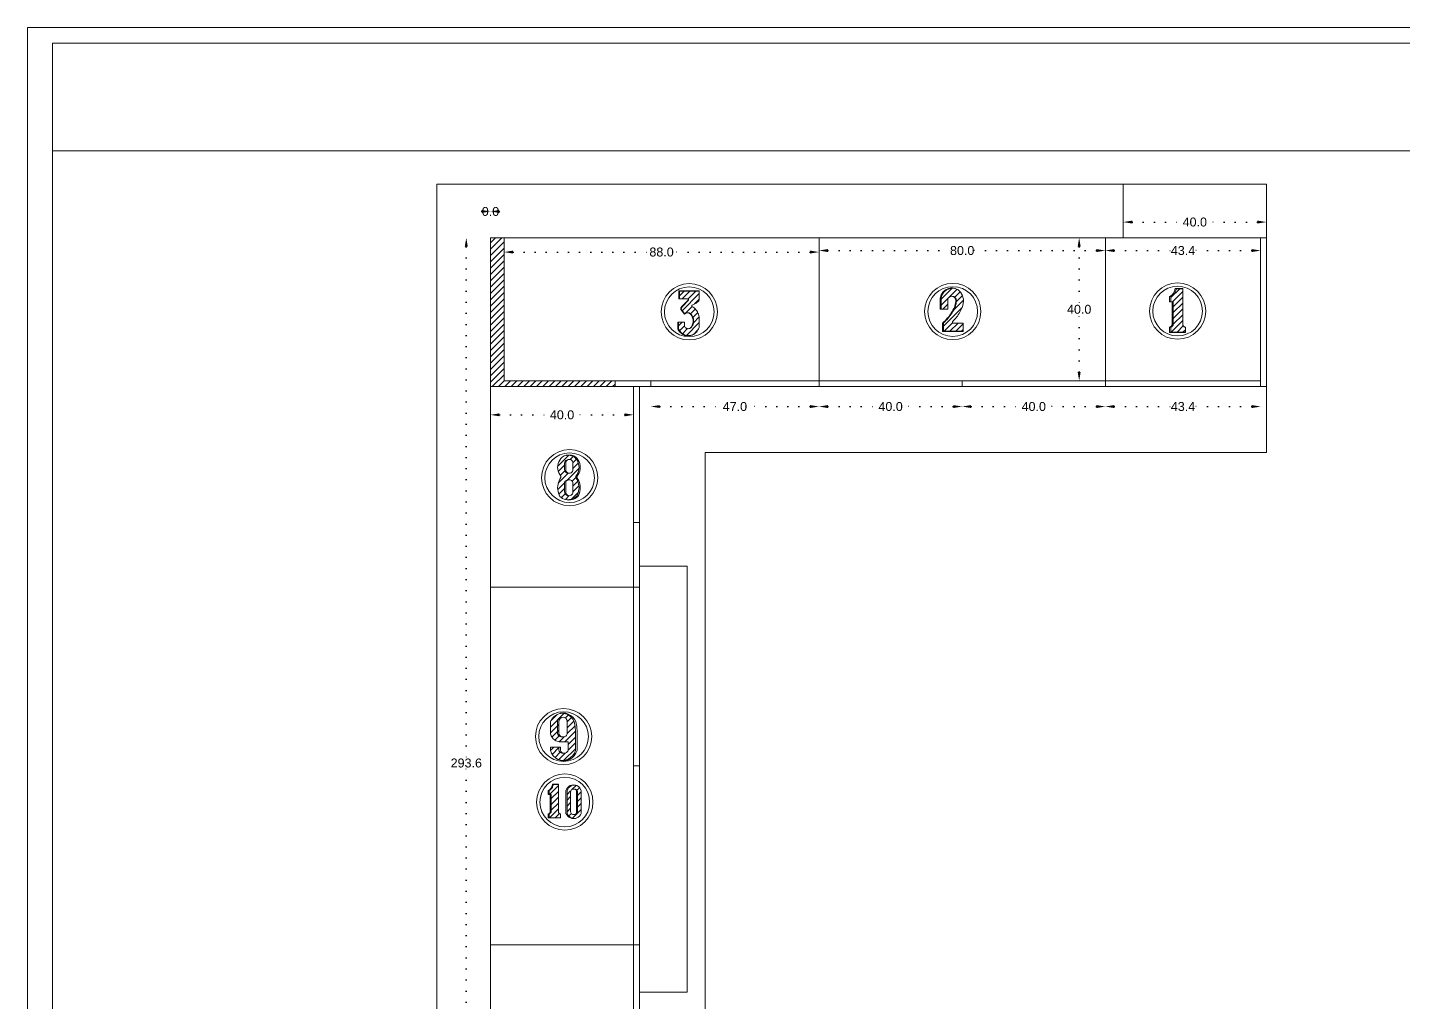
# Model space of a CAD drawing. Header units: inches. Extents: x -1979 to 7680, y -968 to 3127.
# Drawn here: x 3614.5 to 3999, y 546.6 to 819.1 of the extents above; entities that cross this region are included whole.
import ezdxf

# ---------------------------------------------------------------- set-up
doc = ezdxf.new("R2010")
doc.units = ezdxf.units.IN
doc.header["$MEASUREMENT"] = 0
doc.linetypes.add('ACAD_ISO07W100', pattern=[3, 0, -3])
doc.styles.get("Standard").update_dxf_attribs({"font": 'arial.ttf'})
doc.dimstyles.new('Copy of Standard', dxfattribs={"dimtxt": 2.5, "dimasz": 2.5, "dimexe": 0.18, "dimexo": 0.0625, "dimgap": 0.09, "dimtad": 0, "dimtih": 1, "dimtoh": 1, "dimdec": 1, "dimzin": 0, "dimdsep": 46, "dimtxsty": 'Standard', "dimcen": 0.09, "dimse1": 1, "dimse2": 1, "dimadec": 0, "dimazin": 0, "dimtfac": 1, "dimtdec": 1, "dimtix": 1, "dimtofl": 0, "dimtmove": 0, "dimatfit": 3, "dimfxl": 1, "dimtolj": 1, "dimtzin": 0, "dimarcsym": 0})
pattern_1 = [(45, (3178.032, 1148.546), (-0.8148213, 0.8148213), [])]

# ---------------------------------------------------------------- blocks, each defined once
blk = doc.blocks.new('*D80')
at = {"color": 0, "linetype": 'ACAD_ISO07W100', "lineweight": -2, "transparency": 16777216}
for p, q in [((3741.36, 767.69), (3738.86, 767.69)), ((3746.36, 767.69), (3748.86, 767.69))]:
    blk.add_line(p, q, dxfattribs=at)
at = {"color": 0, "transparency": 16777216}
for points in [[(3741.36, 768.11), (3741.36, 767.28), (3743.86, 767.69)], [(3746.36, 768.11), (3746.36, 767.28), (3743.86, 767.69)]]:
    blk.add_solid(points, dxfattribs=at)
at = {"layer": 'Defpoints', "color": 0, "transparency": 16777216}
for p in [(3743.86, 767.69), (3743.86, 760.35), (3743.86, 760.35)]:
    blk.add_point(p, dxfattribs=at)
at = {"color": 0, "lineweight": 20, "transparency": 16777216, "insert": (3743.86, 767.69), "char_height": 2.5, "attachment_point": 5}
blk.add_mtext('\\A1;0.0', dxfattribs=at)
blk = doc.blocks.new('*D81')
at = {"color": 0, "linetype": 'ACAD_ISO07W100', "lineweight": -2, "transparency": 16777216}
for p, q in [((3737.1, 757.85), (3737.1, 614.92)), ((3737.1, 469.25), (3737.1, 612.18))]:
    blk.add_line(p, q, dxfattribs=at)
at = {"color": 0, "transparency": 16777216}
for points in [[(3736.68, 757.85), (3737.52, 757.85), (3737.1, 760.35)], [(3736.68, 469.25), (3737.52, 469.25), (3737.1, 466.75)]]:
    blk.add_solid(points, dxfattribs=at)
at = {"layer": 'Defpoints', "color": 0, "transparency": 16777216}
for p in [(3737.1, 760.35), (3743.86, 760.35), (3743.86, 466.75)]:
    blk.add_point(p, dxfattribs=at)
at = {"color": 0, "lineweight": 20, "transparency": 16777216, "insert": (3737.1, 613.55), "char_height": 2.5, "attachment_point": 5}
blk.add_mtext('\\A1;293.6', dxfattribs=at)
blk = doc.blocks.new('*D82')
at = {"color": 0, "linetype": 'ACAD_ISO07W100', "lineweight": -2, "transparency": 16777216}
for p, q in [((3838.16, 756.77), (3872.33, 756.77)), ((3913.16, 756.77), (3879, 756.77))]:
    blk.add_line(p, q, dxfattribs=at)
at = {"color": 0, "transparency": 16777216}
for points in [[(3838.16, 757.19), (3838.16, 756.36), (3835.66, 756.77)], [(3913.16, 757.19), (3913.16, 756.36), (3915.66, 756.77)]]:
    blk.add_solid(points, dxfattribs=at)
at = {"layer": 'Defpoints', "color": 0, "transparency": 16777216}
for p in [(3835.66, 760.35), (3915.66, 760.35), (3835.66, 756.77)]:
    blk.add_point(p, dxfattribs=at)
at = {"color": 0, "lineweight": 20, "transparency": 16777216, "insert": (3875.66, 756.77), "char_height": 2.5, "attachment_point": 5}
blk.add_mtext('\\A1;80.0', dxfattribs=at)
blk = doc.blocks.new('*D83')
at = {"color": 0, "linetype": 'ACAD_ISO07W100', "lineweight": -2, "transparency": 16777216}
for p, q in [((3923.16, 764.73), (3937.28, 764.73)), ((3958.16, 764.73), (3944.05, 764.73))]:
    blk.add_line(p, q, dxfattribs=at)
at = {"color": 0, "transparency": 16777216}
for points in [[(3923.16, 765.15), (3923.16, 764.32), (3920.66, 764.73)], [(3958.16, 765.15), (3958.16, 764.32), (3960.66, 764.73)]]:
    blk.add_solid(points, dxfattribs=at)
at = {"layer": 'Defpoints', "color": 0, "transparency": 16777216}
for p in [(3960.66, 764.73), (3920.66, 760.35), (3960.66, 760.35)]:
    blk.add_point(p, dxfattribs=at)
at = {"color": 0, "lineweight": 20, "transparency": 16777216, "insert": (3940.66, 764.73), "char_height": 2.5, "attachment_point": 5}
blk.add_mtext('\\A1;40.0', dxfattribs=at)
blk = doc.blocks.new('*D73')
at = {"color": 0, "linetype": 'ACAD_ISO07W100', "lineweight": -2, "transparency": 16777216}
for p, q in [((3918.16, 756.77), (3933.98, 756.77)), ((3956.56, 756.77), (3940.75, 756.77))]:
    blk.add_line(p, q, dxfattribs=at)
at = {"color": 0, "transparency": 16777216}
for points in [[(3918.16, 757.19), (3918.16, 756.36), (3915.66, 756.77)], [(3956.56, 757.19), (3956.56, 756.36), (3959.06, 756.77)]]:
    blk.add_solid(points, dxfattribs=at)
at = {"layer": 'Defpoints', "color": 0, "transparency": 16777216}
for p in [(3959.06, 756.77), (3959.06, 720.35), (3915.66, 718.75)]:
    blk.add_point(p, dxfattribs=at)
at = {"color": 0, "lineweight": 20, "transparency": 16777216, "insert": (3937.36, 756.77), "char_height": 2.5, "attachment_point": 5}
blk.add_mtext('\\A1;43.4', dxfattribs=at)
blk = doc.blocks.new('*D84')
at = {"color": 0, "linetype": 'ACAD_ISO07W100', "lineweight": -2, "transparency": 16777216}
for p, q in [((3750.16, 756.35), (3788.33, 756.35)), ((3833.16, 756.35), (3795, 756.35))]:
    blk.add_line(p, q, dxfattribs=at)
at = {"color": 0, "transparency": 16777216}
for points in [[(3750.16, 756.76), (3750.16, 755.93), (3747.66, 756.35)], [(3833.16, 756.76), (3833.16, 755.93), (3835.66, 756.35)]]:
    blk.add_solid(points, dxfattribs=at)
at = {"layer": 'Defpoints', "color": 0, "transparency": 16777216}
for p in [(3747.66, 760.35), (3835.66, 760.35), (3747.66, 756.35)]:
    blk.add_point(p, dxfattribs=at)
at = {"color": 0, "lineweight": 20, "transparency": 16777216, "insert": (3791.66, 756.35), "char_height": 2.5, "attachment_point": 5}
blk.add_mtext('\\A1;88.0', dxfattribs=at)
blk = doc.blocks.new('*D74')
at = {"color": 0, "linetype": 'ACAD_ISO07W100', "lineweight": -2, "transparency": 16777216}
for p, q in [((3791.16, 713.18), (3808.78, 713.18)), ((3833.16, 713.18), (3815.55, 713.18))]:
    blk.add_line(p, q, dxfattribs=at)
at = {"color": 0, "transparency": 16777216}
for points in [[(3791.16, 713.59), (3791.16, 712.76), (3788.66, 713.18)], [(3833.16, 713.59), (3833.16, 712.76), (3835.66, 713.18)]]:
    blk.add_solid(points, dxfattribs=at)
at = {"layer": 'Defpoints', "color": 0, "transparency": 16777216}
for p in [(3788.66, 720.35), (3835.66, 718.75), (3788.66, 713.18)]:
    blk.add_point(p, dxfattribs=at)
at = {"color": 0, "lineweight": 20, "transparency": 16777216, "insert": (3812.16, 713.18), "char_height": 2.5, "attachment_point": 5}
blk.add_mtext('\\A1;47.0', dxfattribs=at)
blk = doc.blocks.new('*D75')
at = {"color": 0, "linetype": 'ACAD_ISO07W100', "lineweight": -2, "transparency": 16777216}
for p, q in [((3838.16, 713.18), (3852.28, 713.18)), ((3873.16, 713.18), (3859.05, 713.18))]:
    blk.add_line(p, q, dxfattribs=at)
at = {"color": 0, "transparency": 16777216}
for points in [[(3838.16, 713.59), (3838.16, 712.76), (3835.66, 713.18)], [(3873.16, 713.59), (3873.16, 712.76), (3875.66, 713.18)]]:
    blk.add_solid(points, dxfattribs=at)
at = {"layer": 'Defpoints', "color": 0, "transparency": 16777216}
for p in [(3835.66, 718.75), (3875.66, 718.75), (3835.66, 713.18)]:
    blk.add_point(p, dxfattribs=at)
at = {"color": 0, "lineweight": 20, "transparency": 16777216, "insert": (3855.66, 713.18), "char_height": 2.5, "attachment_point": 5}
blk.add_mtext('\\A1;40.0', dxfattribs=at)
blk = doc.blocks.new('*D76')
at = {"color": 0, "linetype": 'ACAD_ISO07W100', "lineweight": -2, "transparency": 16777216}
for p, q in [((3878.16, 713.18), (3892.28, 713.18)), ((3913.16, 713.18), (3899.05, 713.18))]:
    blk.add_line(p, q, dxfattribs=at)
at = {"color": 0, "transparency": 16777216}
for points in [[(3878.16, 713.59), (3878.16, 712.76), (3875.66, 713.18)], [(3913.16, 713.59), (3913.16, 712.76), (3915.66, 713.18)]]:
    blk.add_solid(points, dxfattribs=at)
at = {"layer": 'Defpoints', "color": 0, "transparency": 16777216}
for p in [(3875.66, 718.75), (3915.66, 718.75), (3875.66, 713.18)]:
    blk.add_point(p, dxfattribs=at)
at = {"color": 0, "lineweight": 20, "transparency": 16777216, "insert": (3895.66, 713.18), "char_height": 2.5, "attachment_point": 5}
blk.add_mtext('\\A1;40.0', dxfattribs=at)
blk = doc.blocks.new('*D77')
at = {"color": 0, "linetype": 'ACAD_ISO07W100', "lineweight": -2, "transparency": 16777216}
for p, q in [((3918.16, 713.18), (3933.98, 713.18)), ((3956.56, 713.18), (3940.75, 713.18))]:
    blk.add_line(p, q, dxfattribs=at)
at = {"color": 0, "transparency": 16777216}
for points in [[(3918.16, 713.59), (3918.16, 712.76), (3915.66, 713.18)], [(3956.56, 713.59), (3956.56, 712.76), (3959.06, 713.18)]]:
    blk.add_solid(points, dxfattribs=at)
at = {"layer": 'Defpoints', "color": 0, "transparency": 16777216}
for p in [(3915.66, 718.75), (3959.06, 718.75), (3915.66, 713.18)]:
    blk.add_point(p, dxfattribs=at)
at = {"color": 0, "lineweight": 20, "transparency": 16777216, "insert": (3937.36, 713.18), "char_height": 2.5, "attachment_point": 5}
blk.add_mtext('\\A1;43.4', dxfattribs=at)
blk = doc.blocks.new('*D78')
at = {"color": 0, "linetype": 'ACAD_ISO07W100', "lineweight": -2, "transparency": 16777216}
for p, q in [((3908.35, 757.85), (3908.35, 741.71)), ((3908.35, 722.85), (3908.35, 738.98))]:
    blk.add_line(p, q, dxfattribs=at)
at = {"color": 0, "transparency": 16777216}
for points in [[(3907.93, 757.85), (3908.76, 757.85), (3908.35, 760.35)], [(3907.93, 722.85), (3908.76, 722.85), (3908.35, 720.35)]]:
    blk.add_solid(points, dxfattribs=at)
at = {"layer": 'Defpoints', "color": 0, "transparency": 16777216}
for p in [(3915.66, 760.35), (3908.35, 720.35), (3915.66, 720.35)]:
    blk.add_point(p, dxfattribs=at)
at = {"color": 0, "lineweight": 20, "transparency": 16777216, "insert": (3908.35, 740.35), "char_height": 2.5, "attachment_point": 5}
blk.add_mtext('\\A1;40.0', dxfattribs=at)
blk = doc.blocks.new('*D79')
at = {"color": 0, "linetype": 'ACAD_ISO07W100', "lineweight": -2, "transparency": 16777216}
for p, q in [((3746.36, 710.86), (3760.48, 710.86)), ((3781.36, 710.86), (3767.25, 710.86))]:
    blk.add_line(p, q, dxfattribs=at)
at = {"color": 0, "transparency": 16777216}
for points in [[(3746.36, 711.28), (3746.36, 710.45), (3743.86, 710.86)], [(3781.36, 711.28), (3781.36, 710.45), (3783.86, 710.86)]]:
    blk.add_solid(points, dxfattribs=at)
at = {"layer": 'Defpoints', "color": 0, "transparency": 16777216}
for p in [(3743.86, 718.75), (3783.86, 718.75), (3743.86, 710.86)]:
    blk.add_point(p, dxfattribs=at)
at = {"color": 0, "lineweight": 20, "transparency": 16777216, "insert": (3763.86, 710.86), "char_height": 2.5, "attachment_point": 5}
blk.add_mtext('\\A1;40.0', dxfattribs=at)

msp = doc.modelspace()

# ---------------------------------------------------------------- hatches: boundary and pattern name
at = {"lineweight": 20}
h = msp.add_hatch(dxfattribs=at)
h.set_pattern_fill('ANSI31', color=256, scale=10)
h.set_pattern_definition([(45, (1685.6342, 0), (-0.8838835, 0.8838835), [])])
h.paths.add_polyline_path([(3747.66, 760.35), (3743.86, 760.35), (3743.86, 718.75), (3778.66, 718.75), (3778.66, 720.35), (3747.66, 720.35)])
h = msp.add_hatch(dxfattribs=at)
h.set_pattern_fill('ANSI31', color=256, scale=9.218651)
h.set_pattern_definition([(45, (3143.9994, 1285.2489), (-0.8148213, 0.8148213), [])])
h.paths.add_polyline_path([(3875.96, 736.52), (3872.92, 736.52), (3872.92, 736.88), (3873.23, 737.18), (3873.53, 737.49), (3873.81, 737.81), (3874.08, 738.14), (3874.34, 738.48), (3874.58, 738.83), (3874.81, 739.2), (3875.03, 739.57), (3875.22, 739.95), (3875.4, 740.34), (3875.57, 740.73), (3875.63, 740.89), (3875.72, 741.13), (3875.8, 741.39), (3875.87, 741.64), (3875.92, 741.9), (3875.96, 742.16), (3875.99, 742.43), (3876, 742.69), (3876, 742.96), (3875.99, 743.22), (3875.96, 743.48), (3875.7, 744.38), (3875.2, 745.17), (3874.5, 745.78), (3873.74, 746.13), (3872.94, 746.25), (3872.03, 746.12), (3871.19, 745.73), (3870.5, 745.12), (3870, 744.34), (3869.75, 743.45), (3869.76, 742.53), (3869.76, 740.41), (3871.66, 740.41), (3871.66, 743.2), (3871.84, 743.54), (3872.08, 743.78), (3872.39, 743.93), (3872.73, 743.98), (3872.94, 743.95), (3873.07, 743.93), (3873.08, 743.93), (3873.28, 743.9), (3873.58, 743.74), (3873.83, 743.51), (3873.99, 743.2), (3874.05, 742.87), (3874.05, 742.65), (3874.04, 742.44), (3874.02, 742.22), (3873.99, 742.01), (3873.95, 741.8), (3873.89, 741.59), (3873.83, 741.38), (3873.76, 741.18), (3873.68, 740.98), (3873.59, 740.78), (3873.49, 740.56), (3873.28, 740.15), (3873.06, 739.74), (3872.82, 739.35), (3872.57, 738.96), (3872.3, 738.59), (3872.02, 738.22), (3871.73, 737.87), (3871.42, 737.52), (3871.1, 737.19), (3870.77, 736.87), (3870.43, 736.56), (3870.43, 734.21), (3875.96, 734.21)])
h = msp.add_hatch(dxfattribs=at)
h.set_pattern_fill('ANSI31', color=256, scale=9.218651)
h.set_pattern_definition([(45, (3188.0628, 1285.1506), (-0.8148213, 0.8148213), [])])
h.paths.add_polyline_path([(3937.83, 735.4), (3937.74, 735.44), (3937.65, 735.5), (3937.58, 735.56), (3937.51, 735.63), (3937.45, 735.71), (3937.39, 735.8), (3937.35, 735.89), (3937.32, 735.98), (3937.31, 736.08), (3937.3, 736.18), (3937.3, 746.11), (3935.44, 746.11), (3935.41, 745.88), (3935.36, 745.65), (3935.3, 745.42), (3935.21, 745.21), (3935.1, 745), (3934.98, 744.8), (3934.84, 744.61), (3934.69, 744.44), (3934.52, 744.28), (3934.34, 744.13), (3934.14, 744), (3933.94, 743.89), (3933.94, 742.48), (3934.34, 742.48), (3934.65, 742.46), (3934.65, 736.22), (3934.64, 736.13), (3934.61, 736.03), (3934.58, 735.94), (3934.54, 735.85), (3934.49, 735.77), (3934.43, 735.69), (3934.36, 735.62), (3934.29, 735.56), (3934.21, 735.5), (3934.12, 735.46), (3934.03, 735.42), (3933.94, 735.4), (3933.94, 733.97), (3938.02, 733.97), (3938.02, 735.35), (3937.92, 735.37)])
h = msp.add_hatch(dxfattribs=at)
h.set_pattern_fill('ANSI31', color=256, scale=9.218651)
h.set_pattern_definition([(45, (3087.6609, 1285.0606), (-0.8148213, 0.8148213), [])])
h.paths.add_polyline_path([(3802.21, 745.44), (3796.65, 745.44), (3796.65, 743.28), (3799.08, 743.28), (3799.21, 743.25), (3799.21, 742.88), (3797.49, 741.15), (3797.39, 741.02), (3797.34, 740.96), (3797.3, 740.89), (3797.26, 740.81), (3797.23, 740.74), (3797.2, 740.66), (3797.18, 740.58), (3797.17, 740.5), (3797.15, 740.34), (3797.15, 740.26), (3798.16, 739.08), (3798.19, 739.11), (3798.32, 739.2), (3798.46, 739.28), (3798.6, 739.33), (3798.76, 739.36), (3798.91, 739.37), (3799.04, 739.37), (3799.2, 739.36), (3799.35, 739.33), (3799.49, 739.28), (3799.63, 739.21), (3799.76, 739.12), (3799.87, 739.01), (3800.05, 738.78), (3800.22, 738.53), (3800.35, 738.26), (3800.46, 737.99), (3800.54, 737.7), (3800.59, 737.41), (3800.6, 737.11), (3800.59, 736.81), (3800.54, 736.52), (3800.47, 736.23), (3800.36, 735.95), (3800.23, 735.69), (3800.13, 735.49), (3800, 735.32), (3799.84, 735.17), (3799.64, 735.07), (3799.52, 735.02), (3799.31, 734.96), (3799.09, 734.94), (3798.87, 734.96), (3798.66, 735.02), (3798.46, 735.13), (3798.3, 735.28), (3798.16, 735.45), (3798.07, 735.65), (3798.07, 736.76), (3796.38, 736.76), (3796.38, 734.96), (3796.5, 734.68), (3796.65, 734.41), (3796.83, 734.16), (3797.03, 733.93), (3797.25, 733.72), (3797.49, 733.53), (3797.75, 733.37), (3798.03, 733.24), (3798.31, 733.14), (3798.61, 733.07), (3798.91, 733.03), (3799.22, 733.02), (3799.59, 733.05), (3799.95, 733.12), (3800.3, 733.23), (3800.56, 733.35), (3800.84, 733.52), (3801.13, 733.74), (3801.4, 734), (3801.64, 734.29), (3801.84, 734.6), (3802, 734.94), (3802.13, 735.29), (3802.21, 735.65), (3802.21, 737.54), (3802.2, 737.9), (3802.15, 738.26), (3802.07, 738.61), (3801.97, 738.96), (3801.83, 739.3), (3801.67, 739.62), (3801.47, 739.93), (3801.26, 740.22), (3801.02, 740.49), (3800.75, 740.74), (3800.47, 740.96), (3800.16, 741.17), (3800.16, 741.53), (3800.36, 741.6), (3800.56, 741.68), (3800.75, 741.76), (3800.93, 741.86), (3801.12, 741.96), (3801.29, 742.07), (3801.46, 742.19), (3801.63, 742.32), (3801.78, 742.46), (3801.94, 742.6), (3802.08, 742.76), (3802.21, 742.92)])
h = msp.add_hatch(dxfattribs=at)
h.set_pattern_fill('ANSI31', color=256, scale=9.218651)
h.set_pattern_definition([(45, (3143.6074, 1239.3834), (-0.8148213, 0.8148213), [])])
h.paths.add_polyline_path([(3767.68, 693.66), (3767.74, 693.73), (3768.04, 694.16), (3768.28, 694.62), (3768.46, 695.12), (3768.56, 695.63), (3768.6, 696.16), (3768.56, 696.68), (3768.46, 697.19), (3768.28, 697.69), (3768.04, 698.15), (3767.74, 698.58), (3767.39, 698.97), (3766.8, 699.3), (3766.15, 699.5), (3765.48, 699.57), (3764.97, 699.52), (3764.45, 699.36), (3763.86, 699.02), (3763.5, 698.63), (3763.19, 698.2), (3762.95, 697.73), (3762.78, 697.23), (3762.67, 696.71), (3762.63, 696.18), (3762.67, 695.65), (3762.78, 695.13), (3762.95, 694.64), (3763.19, 694.16), (3763.5, 693.73), (3763.56, 693.66), (3763.56, 693.34), (3763.28, 692.92), (3763.05, 692.46), (3762.87, 691.99), (3762.74, 691.5), (3762.66, 691), (3762.63, 690.49), (3762.66, 689.99), (3762.74, 689.48), (3762.87, 688.99), (3763.05, 688.52), (3763.28, 688.07), (3763.63, 687.77), (3764.02, 687.52), (3764.44, 687.32), (3764.84, 687.19), (3765.03, 687.16), (3765.48, 687.13), (3765.94, 687.16), (3766.38, 687.24), (3766.82, 687.38), (3767.23, 687.58), (3767.61, 687.83), (3767.96, 688.12), (3768.18, 688.57), (3768.36, 689.04), (3768.49, 689.52), (3768.57, 690.02), (3768.6, 690.52), (3768.57, 691.02), (3768.49, 691.52), (3768.36, 692), (3768.18, 692.47), (3767.96, 692.92), (3767.68, 693.34)])
h.paths.add_polyline_path([(3766.28, 692.61), (3766.47, 692.52), (3766.63, 692.39), (3766.77, 692.23), (3766.87, 692.05), (3766.87, 689.27), (3766.84, 689.01), (3766.74, 688.77), (3766.58, 688.56), (3766.37, 688.41), (3766.13, 688.31), (3765.87, 688.27), (3765.61, 688.31), (3765.31, 688.36), (3765.07, 688.46), (3764.87, 688.61), (3764.71, 688.82), (3764.61, 689.06), (3764.58, 689.31), (3764.58, 692.06), (3764.68, 692.24), (3764.81, 692.4), (3764.98, 692.53), (3765.16, 692.62), (3765.36, 692.68), (3765.57, 692.7), (3765.87, 692.69), (3766.08, 692.67)], flags=16)
h.paths.add_polyline_path([(3766.13, 694.6), (3765.87, 694.56), (3765.57, 694.55), (3765.31, 694.59), (3765.07, 694.68), (3764.87, 694.84), (3764.71, 695.05), (3764.61, 695.29), (3764.58, 695.54), (3764.58, 697.37), (3764.61, 697.63), (3764.71, 697.87), (3764.87, 698.07), (3765.07, 698.23), (3765.31, 698.33), (3765.61, 698.38), (3765.87, 698.41), (3766.13, 698.38), (3766.37, 698.28), (3766.58, 698.12), (3766.74, 697.91), (3766.84, 697.67), (3766.87, 697.41), (3766.87, 695.56), (3766.84, 695.3), (3766.74, 695.06), (3766.58, 694.85), (3766.37, 694.7)], flags=16)
h = msp.add_hatch(dxfattribs=at)
h.set_pattern_fill('ANSI31', color=256, scale=9.218651)
h.set_pattern_definition([(45, (3159.5676, 1166.58), (-0.8148213, 0.8148213), [])])
h.paths.add_polyline_path([(3767.6, 620.87), (3767.61, 621.05), (3767.63, 621.48), (3767.63, 621.91), (3767.62, 622.34), (3767.6, 622.77), (3767.56, 623.27), (3767.51, 623.74), (3767.44, 624.21), (3767.34, 624.67), (3767.22, 625.13), (3766.87, 625.78), (3766.4, 626.35), (3765.83, 626.82), (3765.18, 627.17), (3764.47, 627.38), (3763.73, 627.46), (3763.29, 627.41), (3762.69, 627.23), (3762.03, 626.88), (3761.45, 626.41), (3760.98, 625.83), (3760.62, 625.17), (3760.62, 621.74), (3760.71, 621.43), (3760.83, 621.13), (3760.98, 620.85), (3761.17, 620.59), (3761.38, 620.35), (3761.62, 620.13), (3761.88, 619.94), (3762.16, 619.79), (3762.45, 619.66), (3762.76, 619.57), (3763.08, 619.52), (3763.13, 619.52), (3765.13, 619.52), (3765.55, 619.5), (3765.55, 617.06), (3765.45, 616.84), (3765.31, 616.65), (3765.14, 616.49), (3764.93, 616.37), (3764.71, 616.3), (3764.47, 616.27), (3764.24, 616.3), (3763.83, 616.34), (3763.6, 616.42), (3763.4, 616.53), (3763.23, 616.69), (3763.09, 616.88), (3763, 617.09), (3763, 618.03), (3760.62, 618.03), (3760.62, 617.06), (3760.93, 616.28), (3761.4, 615.59), (3762, 615.01), (3762.72, 614.58), (3763.41, 614.34), (3763.93, 614.29), (3764.75, 614.38), (3765.53, 614.64), (3766.24, 615.07), (3766.84, 615.64), (3767.3, 616.33), (3767.6, 617.09)])
h.paths.add_polyline_path([(3765.06, 621.29), (3764.87, 621.11), (3764.65, 620.98), (3764.4, 620.9), (3764.14, 620.87), (3763.89, 620.9), (3763.64, 620.98), (3763.42, 621.11), (3763.23, 621.29), (3763.09, 621.5), (3762.99, 621.74), (3762.99, 625.17), (3763.03, 625.47), (3763.14, 625.75), (3763.33, 625.99), (3763.57, 626.17), (3763.85, 626.29), (3764.14, 626.33), (3764.44, 626.29), (3764.72, 626.17), (3764.96, 625.99), (3765.14, 625.75), (3765.26, 625.47), (3765.3, 625.17), (3765.3, 621.74), (3765.2, 621.5)], flags=16)
h = msp.add_hatch(dxfattribs=at)
h.set_pattern_fill('ANSI31', color=256, scale=9.218651)
h.set_pattern_definition(pattern_1)
h.paths.add_polyline_path([(3763.24, 599.35), (3763.17, 599.38), (3763.11, 599.42), (3763.05, 599.47), (3762.99, 599.53), (3762.95, 599.59), (3762.91, 599.66), (3762.88, 599.73), (3762.85, 599.8), (3762.84, 599.88), (3762.84, 599.95), (3762.84, 607.59), (3761.4, 607.59), (3761.38, 607.41), (3761.34, 607.24), (3761.29, 607.07), (3761.23, 606.9), (3761.15, 606.74), (3761.05, 606.59), (3760.94, 606.44), (3760.83, 606.31), (3760.69, 606.18), (3760.55, 606.07), (3760.4, 605.97), (3760.25, 605.89), (3760.25, 604.8), (3760.56, 604.8), (3760.8, 604.79), (3760.8, 599.98), (3760.79, 599.91), (3760.77, 599.84), (3760.74, 599.77), (3760.71, 599.7), (3760.67, 599.63), (3760.62, 599.58), (3760.57, 599.52), (3760.52, 599.47), (3760.45, 599.43), (3760.39, 599.4), (3760.32, 599.37), (3760.25, 599.35), (3760.25, 598.25), (3763.39, 598.25), (3763.39, 599.31), (3763.32, 599.33)])
h = msp.add_hatch(dxfattribs=at)
h.set_pattern_fill('ANSI31', color=256, scale=9.218651)
h.set_pattern_definition(pattern_1)
h.paths.add_polyline_path([(3765.26, 605.76), (3765.26, 599.53), (3765.46, 599.12), (3765.74, 598.76), (3766.08, 598.46), (3766.48, 598.24), (3766.92, 598.11), (3767.37, 598.06), (3767.62, 598.09), (3767.98, 598.2), (3768.38, 598.42), (3768.73, 598.72), (3769.01, 599.08), (3769.22, 599.5), (3769.22, 605.79), (3769.05, 606.24), (3768.78, 606.65), (3768.43, 606.99), (3768.02, 607.24), (3767.61, 607.38), (3767.37, 607.41), (3766.89, 607.35), (3766.44, 607.2), (3766.03, 606.95), (3765.69, 606.61), (3765.43, 606.21)])
h.paths.add_polyline_path([(3767.9, 599.56), (3767.2, 599.03), (3766.34, 599.39), (3766.26, 599.96), (3766.26, 605.88), (3766.96, 606.41), (3767.28, 606.28), (3767.65, 606.23), (3767.9, 605.62)], flags=16)

# ---------------------------------------------------------------- linework, layer by layer
for p, q in [((3728.86, 454.44), (3728.86, 775.35)), ((3728.86, 775.35), (3960.66, 775.35)), ((3920.66, 760.35), (3920.66, 775.35)), ((3960.66, 700.35), (3960.66, 775.35)), ((3743.86, 466.75), (3743.86, 760.35)), ((3960.66, 760.35), (3743.86, 760.35)), ((3747.66, 720.35), (3747.66, 760.35)), ((3835.66, 718.75), (3835.66, 760.35)), ((3915.66, 760.35), (3915.66, 718.75)), ((3960.66, 760.35), (3920.66, 760.35)), ((3959.06, 718.75), (3959.06, 760.35)), ((3796.49, 745.5), (3796.49, 743.28)), ((3796.49, 743.28), (3796.65, 743.28)), ((3796.65, 745.44), (3796.65, 743.28)), ((3796.65, 743.28), (3799.08, 743.28)), ((3799.08, 743.28), (3799.21, 743.25)), ((3799.21, 743.25), (3799.21, 742.88)), ((3933.94, 743.89), (3933.94, 742.48)), ((3799.52, 735.02), (3799.31, 734.96)), ((3933.94, 733.97), (3938.02, 733.97)), ((3959.06, 720.35), (3747.66, 720.35)), ((3778.66, 718.75), (3778.66, 720.35)), ((3788.66, 718.75), (3788.66, 720.35)), ((3875.66, 720.35), (3875.66, 718.75)), ((3960.66, 718.75), (3743.86, 718.75)), ((3783.86, 490.75), (3783.86, 718.75)), ((3785.46, 642.75), (3785.46, 718.75)), ((3743.86, 705.35), (3743.86, 585.35)), ((3743.86, 705.35), (3743.86, 640.35)), ((3803.86, 700.35), (3803.86, 503.61)), ((3960.66, 700.35), (3803.86, 700.35)), ((3765.66, 692.67), (3765.46, 692.61)), ((3765.87, 692.69), (3765.66, 692.67)), ((3785.46, 680.75), (3783.86, 680.75)), ((3785.46, 662.75), (3743.86, 662.75)), ((3785.46, 479.88), (3785.46, 642.75)), ((3783.86, 612.75), (3785.46, 612.75)), ((3760.25, 605.89), (3760.25, 604.8)), ((3760.25, 598.25), (3763.39, 598.25)), ((3785.46, 562.75), (3743.86, 562.75))]:
    msp.add_line(p, q, dxfattribs=at)
for points in [[(3614.5, 186.85), (4508.69, 186.85), (4508.69, 819.1), (3614.5, 819.1)], [(3621.47, 814.76), (4001.53, 814.76), (4001.53, 784.65), (3621.47, 784.65)], [(3621.47, 214.38), (4498.64, 214.38), (4498.64, 784.65), (3621.47, 784.65)], [(3796.65, 745.44), (3802.21, 745.44), (3802.21, 745.5), (3796.49, 745.5)], [(3799.2, 739.36), (3799.04, 739.37), (3798.91, 739.37), (3799.07, 739.36), (3799.22, 739.33), (3799.37, 739.28), (3799.5, 739.2), (3799.63, 739.11), (3799.74, 739), (3799.93, 738.77), (3800.1, 738.52), (3800.23, 738.25), (3800.34, 737.97), (3800.42, 737.68), (3800.47, 737.39), (3800.48, 737.09), (3800.47, 736.79), (3800.42, 736.49), (3800.35, 736.2), (3800.24, 735.92), (3800.11, 735.65), (3800.01, 735.45), (3799.88, 735.28), (3799.71, 735.13), (3799.52, 735.02), (3799.64, 735.07), (3799.84, 735.17), (3800, 735.32), (3800.13, 735.49), (3800.23, 735.69), (3800.36, 735.95), (3800.47, 736.23), (3800.54, 736.52), (3800.59, 736.81), (3800.6, 737.11), (3800.59, 737.41), (3800.54, 737.7), (3800.46, 737.99), (3800.35, 738.26), (3800.22, 738.53), (3800.05, 738.78), (3799.87, 739.01), (3799.76, 739.12), (3799.63, 739.21), (3799.49, 739.28), (3799.35, 739.33)], [(3765.31, 694.59), (3765.07, 694.68), (3764.87, 694.84), (3764.71, 695.05), (3764.61, 695.29), (3764.58, 695.54), (3764.58, 697.37), (3764.61, 697.63), (3764.71, 697.87), (3764.87, 698.07), (3765.07, 698.23), (3765.31, 698.33), (3765.61, 698.38), (3765.87, 698.41), (3766.13, 698.38), (3766.37, 698.28), (3766.58, 698.12), (3766.74, 697.91), (3766.84, 697.67), (3766.87, 697.41), (3766.87, 695.56), (3766.84, 695.3), (3766.74, 695.06), (3766.58, 694.85), (3766.37, 694.7), (3766.13, 694.6), (3765.87, 694.56), (3765.57, 694.55)], [(3766.58, 688.56), (3766.74, 688.77), (3766.84, 689.01), (3766.87, 689.27), (3766.87, 692.05), (3766.77, 692.23), (3766.63, 692.39), (3766.47, 692.52), (3766.28, 692.61), (3766.08, 692.67), (3765.87, 692.69), (3765.57, 692.7), (3765.36, 692.68), (3765.16, 692.62), (3764.98, 692.53), (3764.81, 692.4), (3764.68, 692.24), (3764.58, 692.06), (3764.58, 689.31), (3764.61, 689.06), (3764.71, 688.82), (3764.87, 688.61), (3765.07, 688.46), (3765.31, 688.36), (3765.61, 688.31), (3765.87, 688.27), (3766.13, 688.31), (3766.37, 688.41)], [(3764.47, 614.22), (3764.47, 614.23), (3764.34, 614.22)], [(3768.73, 598.72), (3768.38, 598.42), (3767.98, 598.2), (3767.62, 598.09), (3767.54, 598.06), (3767.08, 598.01), (3766.62, 598.06), (3766.18, 598.2), (3765.78, 598.42), (3765.43, 598.72), (3765.15, 599.08), (3764.94, 599.5), (3764.94, 605.79), (3765.11, 606.24), (3765.38, 606.65), (3765.73, 606.99), (3766.14, 607.24), (3766.6, 607.4), (3767.08, 607.45), (3767.56, 607.4), (3767.61, 607.38), (3768.02, 607.24), (3768.43, 606.99), (3768.78, 606.65), (3769.05, 606.24), (3769.22, 605.79), (3769.22, 599.5), (3769.01, 599.08)]]:
    msp.add_lwpolyline(points, close=True, dxfattribs=at)
for points in [[(3869.51, 740.41), (3869.51, 742.55), (3869.5, 743.48), (3869.76, 744.38), (3870.26, 745.17), (3870.96, 745.78), (3871.81, 746.17), (3872.73, 746.31), (3873.65, 746.17), (3873.74, 746.13), (3874.5, 745.78), (3875.2, 745.17), (3875.7, 744.38), (3875.96, 743.48), (3875.99, 743.22), (3876, 742.96), (3876, 742.69), (3875.99, 742.43), (3875.96, 742.16), (3875.92, 741.9), (3875.87, 741.64), (3875.8, 741.39), (3875.72, 741.13), (3875.63, 740.89), (3875.57, 740.73), (3875.4, 740.34), (3875.22, 739.95), (3875.03, 739.57), (3874.81, 739.2), (3874.58, 738.83), (3874.34, 738.48), (3874.08, 738.14), (3873.81, 737.81), (3873.53, 737.49), (3873.23, 737.18), (3872.92, 736.88), (3872.92, 736.52), (3875.96, 736.52), (3875.96, 734.21), (3875.96, 734.15), (3870.19, 734.15)], [(3869.76, 740.41), (3869.76, 742.53), (3869.75, 743.45), (3870, 744.34), (3870.5, 745.12), (3871.19, 745.73), (3872.03, 746.12), (3872.94, 746.25), (3873.74, 746.13)], [(3933.62, 733.91), (3938.02, 733.91), (3938.02, 733.97), (3938.02, 735.35), (3937.92, 735.37), (3937.83, 735.4), (3937.74, 735.44), (3937.65, 735.5), (3937.58, 735.56), (3937.51, 735.63), (3937.45, 735.71), (3937.39, 735.8), (3937.35, 735.89), (3937.32, 735.98), (3937.31, 736.08), (3937.3, 736.18), (3937.3, 746.11), (3937.3, 746.17), (3935.14, 746.17), (3935.11, 745.93), (3935.06, 745.7), (3934.99, 745.47), (3934.91, 745.26), (3934.8, 745.04), (3934.68, 744.84), (3934.54, 744.65), (3934.38, 744.48), (3934.21, 744.32), (3934.02, 744.17), (3933.83, 744.04), (3933.62, 743.93), (3933.62, 742.48), (3933.94, 742.48), (3934.34, 742.48), (3934.34, 736.18), (3934.33, 736.08), (3934.3, 735.99), (3934.27, 735.9), (3934.23, 735.81), (3934.18, 735.72), (3934.12, 735.65), (3934.05, 735.58), (3933.97, 735.51), (3933.89, 735.46), (3933.81, 735.41), (3933.71, 735.37), (3933.62, 735.35), (3933.62, 733.91), (3933.94, 733.97), (3933.94, 735.4), (3934.03, 735.42), (3934.12, 735.46), (3934.21, 735.5), (3934.29, 735.56), (3934.36, 735.62), (3934.43, 735.69), (3934.49, 735.77), (3934.54, 735.85), (3934.58, 735.94), (3934.61, 736.03), (3934.64, 736.13), (3934.65, 736.22), (3934.65, 742.46), (3934.34, 742.48)], [(3933.62, 743.93), (3933.94, 743.89), (3934.14, 744), (3934.34, 744.13), (3934.52, 744.28), (3934.69, 744.44), (3934.84, 744.61), (3934.98, 744.8), (3935.1, 745), (3935.21, 745.21), (3935.3, 745.42), (3935.36, 745.65), (3935.41, 745.88), (3935.44, 746.11)], [(3935.14, 746.17), (3935.44, 746.11), (3937.3, 746.11)], [(3799.08, 742.92), (3797.34, 741.17), (3797.24, 741.04), (3797.19, 740.97), (3797.15, 740.9), (3797.11, 740.83), (3797.08, 740.75), (3797.05, 740.67), (3797.03, 740.59), (3797.01, 740.51), (3797, 740.35), (3797, 740.26), (3798.08, 739), (3798.16, 739.08), (3798.19, 739.11), (3798.32, 739.2), (3798.46, 739.28), (3798.6, 739.33), (3798.76, 739.36), (3798.91, 739.37)], [(3799.08, 743.28), (3799.08, 742.92), (3799.21, 742.88), (3797.49, 741.15), (3797.39, 741.02), (3797.34, 740.96), (3797.3, 740.89), (3797.26, 740.81), (3797.23, 740.74), (3797.2, 740.66), (3797.18, 740.58), (3797.17, 740.5), (3797.15, 740.34), (3797.15, 740.26), (3798.16, 739.08)], [(3801.13, 733.74), (3801.4, 734), (3801.64, 734.29), (3801.84, 734.6), (3802, 734.94), (3802.13, 735.29), (3802.21, 735.65), (3802.21, 737.54), (3802.2, 737.9), (3802.15, 738.26), (3802.07, 738.61), (3801.97, 738.96), (3801.83, 739.3), (3801.67, 739.62), (3801.47, 739.93), (3801.26, 740.22), (3801.02, 740.49), (3800.75, 740.74), (3800.47, 740.96), (3800.16, 741.17), (3800.16, 741.53), (3800.36, 741.6), (3800.56, 741.68), (3800.75, 741.76), (3800.93, 741.86), (3801.12, 741.96), (3801.29, 742.07), (3801.46, 742.19), (3801.63, 742.32), (3801.78, 742.46), (3801.94, 742.6), (3802.08, 742.76), (3802.21, 742.92), (3802.21, 745.44)], [(3869.51, 740.41), (3869.76, 740.41), (3871.66, 740.41), (3871.66, 743.14), (3871.68, 743.23), (3871.84, 743.54), (3872.08, 743.78), (3872.39, 743.93), (3872.73, 743.98), (3872.94, 743.95), (3873.07, 743.93), (3873.08, 743.93)], [(3873.63, 743.54), (3873.79, 743.23), (3873.85, 742.89), (3873.85, 742.68), (3873.84, 742.46), (3873.82, 742.24), (3873.79, 742.03), (3873.74, 741.81), (3873.69, 741.6), (3873.63, 741.39), (3873.56, 741.19), (3873.48, 740.99), (3873.38, 740.79), (3873.28, 740.56), (3873.07, 740.15), (3872.85, 739.74), (3872.61, 739.34), (3872.35, 738.95), (3872.08, 738.57), (3871.8, 738.2), (3871.5, 737.84), (3871.19, 737.49), (3870.87, 737.16), (3870.54, 736.83), (3870.19, 736.52), (3870.19, 734.15), (3870.43, 734.21), (3875.96, 734.21)], [(3873.63, 743.54), (3873.38, 743.78), (3873.08, 743.93), (3873.28, 743.9), (3873.58, 743.74), (3873.83, 743.51), (3873.99, 743.2), (3874.05, 742.87), (3874.05, 742.65), (3874.04, 742.44), (3874.02, 742.22), (3873.99, 742.01), (3873.95, 741.8), (3873.89, 741.59), (3873.83, 741.38), (3873.76, 741.18), (3873.68, 740.98), (3873.59, 740.78), (3873.49, 740.56), (3873.28, 740.15), (3873.06, 739.74), (3872.82, 739.35), (3872.57, 738.96), (3872.3, 738.59), (3872.02, 738.22), (3871.73, 737.87), (3871.42, 737.52), (3871.1, 737.19), (3870.77, 736.87), (3870.43, 736.56)], [(3799.31, 734.96), (3799.09, 734.94), (3798.87, 734.96), (3798.66, 735.02), (3798.46, 735.13), (3798.3, 735.28), (3798.16, 735.45), (3798.07, 735.65), (3798.07, 736.76), (3796.38, 736.76), (3796.22, 736.76), (3796.22, 734.91), (3796.34, 734.63), (3796.49, 734.36), (3796.67, 734.11), (3796.87, 733.87), (3797.1, 733.66), (3797.34, 733.48), (3797.61, 733.32), (3797.88, 733.18), (3798.17, 733.08), (3798.47, 733.01), (3798.78, 732.96), (3799.09, 732.95), (3799.46, 732.98), (3799.82, 733.06), (3800.18, 733.17), (3800.52, 733.32), (3800.56, 733.35), (3800.84, 733.52), (3801.13, 733.74)], [(3796.38, 736.76), (3796.38, 734.96), (3796.5, 734.68), (3796.65, 734.41), (3796.83, 734.16), (3797.03, 733.93), (3797.25, 733.72), (3797.49, 733.53), (3797.75, 733.37), (3798.03, 733.24), (3798.31, 733.14), (3798.61, 733.07), (3798.91, 733.03), (3799.22, 733.02), (3799.59, 733.05), (3799.95, 733.12), (3800.3, 733.23), (3800.56, 733.35)], [(3870.19, 736.52), (3870.43, 736.56), (3870.43, 734.21)], [(3763.56, 693.34), (3763.56, 693.66), (3763.5, 693.73), (3763.19, 694.16), (3762.95, 694.64), (3762.78, 695.13), (3762.67, 695.65), (3762.63, 696.18), (3762.67, 696.71), (3762.78, 697.23), (3762.95, 697.73), (3763.19, 698.2), (3763.5, 698.63), (3763.86, 699.02), (3764.45, 699.36), (3764.97, 699.52), (3765.1, 699.56)], [(3764.84, 687.19), (3765.03, 687.16), (3765.48, 687.13), (3765.94, 687.16), (3766.38, 687.24), (3766.82, 687.38), (3767.23, 687.58), (3767.61, 687.83), (3767.96, 688.12), (3768.18, 688.57), (3768.36, 689.04), (3768.49, 689.52), (3768.57, 690.02), (3768.6, 690.52), (3768.57, 691.02), (3768.49, 691.52), (3768.36, 692), (3768.18, 692.47), (3767.96, 692.92), (3767.68, 693.34), (3767.68, 693.66), (3767.74, 693.73), (3768.04, 694.16), (3768.28, 694.62), (3768.46, 695.12), (3768.56, 695.63), (3768.6, 696.16), (3768.56, 696.68), (3768.46, 697.19), (3768.28, 697.69), (3768.04, 698.15), (3767.74, 698.58), (3767.39, 698.97), (3766.8, 699.3), (3766.15, 699.5), (3765.48, 699.57), (3764.97, 699.52)], [(3765.61, 698.38), (3765.37, 698.28), (3765.16, 698.12), (3765.01, 697.91), (3764.91, 697.67), (3764.87, 697.41), (3764.87, 695.56), (3764.91, 695.3), (3765.01, 695.06), (3765.16, 694.85), (3765.37, 694.7), (3765.61, 694.6), (3765.87, 694.56)], [(3768.01, 693.34), (3768.01, 693.66), (3768.07, 693.73), (3768.37, 694.16), (3768.61, 694.64), (3768.79, 695.13), (3768.9, 695.65), (3768.93, 696.18), (3768.9, 696.71), (3768.79, 697.23), (3768.61, 697.73), (3768.37, 698.2), (3768.07, 698.63), (3767.71, 699.02), (3767.11, 699.36), (3766.46, 699.56), (3765.78, 699.63), (3765.1, 699.56)], [(3763.56, 693.34), (3763.28, 692.92), (3763.05, 692.46), (3762.87, 691.99), (3762.74, 691.5), (3762.66, 691), (3762.63, 690.49), (3762.66, 689.99), (3762.74, 689.48), (3762.87, 688.99), (3763.05, 688.52), (3763.28, 688.07), (3763.63, 687.77), (3764.02, 687.52), (3764.44, 687.32), (3764.84, 687.19), (3764.87, 687.18)], [(3764.87, 687.18), (3765.32, 687.09), (3765.78, 687.06), (3766.24, 687.09), (3766.69, 687.18), (3767.13, 687.32), (3767.55, 687.52), (3767.93, 687.77), (3768.28, 688.07), (3768.51, 688.52), (3768.7, 688.99), (3768.83, 689.48), (3768.91, 689.99), (3768.93, 690.49), (3768.91, 691), (3768.83, 691.5), (3768.7, 691.99), (3768.51, 692.46), (3768.28, 692.92), (3768.01, 693.34)], [(3765.46, 692.61), (3765.28, 692.52), (3765.11, 692.39), (3764.97, 692.23), (3764.87, 692.05), (3764.87, 689.27), (3764.91, 689.01), (3765.01, 688.77), (3765.16, 688.56), (3765.37, 688.41), (3765.61, 688.31)], [(3785.46, 549.57), (3798.86, 549.57), (3798.86, 668.57), (3785.46, 668.57)], [(3762.69, 627.23), (3762.03, 626.88), (3761.45, 626.41), (3760.98, 625.83), (3760.62, 625.17), (3760.62, 621.74), (3760.71, 621.43), (3760.83, 621.13), (3760.98, 620.85), (3761.17, 620.59), (3761.38, 620.35), (3761.62, 620.13), (3761.88, 619.94), (3762.16, 619.79), (3762.45, 619.66), (3762.76, 619.57), (3763.08, 619.52), (3763.13, 619.52), (3763.4, 619.5), (3765.55, 619.5)], [(3762.69, 627.23), (3763.29, 627.41), (3763.4, 627.45), (3764.14, 627.52), (3764.89, 627.45), (3765.6, 627.23), (3766.26, 626.88), (3766.84, 626.41), (3767.31, 625.83), (3767.67, 625.17), (3767.78, 624.71), (3767.88, 624.24), (3767.96, 623.77), (3768.01, 623.29), (3768.05, 622.78), (3768.07, 622.35), (3768.08, 621.91), (3768.07, 621.48), (3768.06, 621.05), (3768.05, 620.87), (3768.05, 617.06), (3767.74, 616.28), (3767.28, 615.59), (3766.67, 615.01), (3765.96, 614.58), (3765.17, 614.31), (3764.47, 614.23)], [(3763.41, 614.34), (3763.93, 614.29), (3764.75, 614.38), (3765.53, 614.64), (3766.24, 615.07), (3766.84, 615.64), (3767.3, 616.33), (3767.6, 617.09), (3767.6, 620.87), (3767.61, 621.05), (3767.63, 621.48), (3767.63, 621.91), (3767.62, 622.34), (3767.6, 622.77), (3767.56, 623.27), (3767.51, 623.74), (3767.44, 624.21), (3767.34, 624.67), (3767.22, 625.13), (3766.87, 625.78), (3766.4, 626.35), (3765.83, 626.82), (3765.18, 627.17), (3764.47, 627.38), (3763.73, 627.46), (3763.29, 627.41)], [(3763.73, 626.28), (3763.44, 626.24), (3763.16, 626.12), (3762.93, 625.94), (3762.74, 625.7), (3762.63, 625.43), (3762.59, 625.13), (3762.59, 621.73), (3762.69, 621.5), (3762.83, 621.29), (3763.02, 621.11), (3763.24, 620.98), (3763.48, 620.9), (3763.73, 620.87), (3764.14, 620.87), (3764.4, 620.9), (3764.65, 620.98), (3764.87, 621.11), (3765.06, 621.29), (3765.2, 621.5), (3765.3, 621.74), (3765.3, 625.17)], [(3765.3, 625.17), (3765.26, 625.47), (3765.14, 625.75), (3764.96, 625.99), (3764.72, 626.17), (3764.44, 626.29), (3764.14, 626.33), (3763.85, 626.29), (3763.57, 626.17), (3763.33, 625.99), (3763.14, 625.75), (3763.03, 625.47), (3762.99, 625.17), (3762.99, 621.74), (3763.09, 621.5), (3763.23, 621.29), (3763.42, 621.11), (3763.64, 620.98), (3763.89, 620.9), (3764.14, 620.87)], [(3764.47, 616.27), (3764.71, 616.3), (3764.93, 616.37), (3765.14, 616.49), (3765.31, 616.65), (3765.45, 616.84), (3765.55, 617.06), (3765.55, 619.5), (3765.13, 619.52), (3763.13, 619.52)], [(3764.34, 614.22), (3763.51, 614.31), (3763.41, 614.34), (3762.72, 614.58), (3762, 615.01), (3761.4, 615.59), (3760.93, 616.28), (3760.62, 617.06), (3760.62, 618.03), (3763, 618.03), (3763.4, 618.03), (3763.4, 617.06), (3763.49, 616.84), (3763.63, 616.65), (3763.81, 616.49), (3764.01, 616.37), (3764.24, 616.3)], [(3764.47, 616.27), (3764.24, 616.3), (3763.83, 616.34), (3763.6, 616.42), (3763.4, 616.53), (3763.23, 616.69), (3763.09, 616.88), (3763, 617.09), (3763, 618.03)], [(3760, 598.2), (3763.39, 598.2), (3763.39, 598.25), (3763.39, 599.31), (3763.32, 599.33), (3763.24, 599.35), (3763.17, 599.38), (3763.11, 599.42), (3763.05, 599.47), (3762.99, 599.53), (3762.95, 599.59), (3762.91, 599.66), (3762.88, 599.73), (3762.85, 599.8), (3762.84, 599.88), (3762.84, 599.95), (3762.84, 607.59), (3762.84, 607.64), (3761.17, 607.64), (3761.15, 607.46), (3761.11, 607.28), (3761.06, 607.11), (3760.99, 606.94), (3760.91, 606.77), (3760.82, 606.62), (3760.71, 606.47), (3760.59, 606.34), (3760.46, 606.21), (3760.31, 606.1), (3760.16, 606), (3760, 605.91), (3760, 604.8), (3760.25, 604.8), (3760.56, 604.8), (3760.56, 599.95), (3760.55, 599.88), (3760.53, 599.8), (3760.5, 599.73), (3760.47, 599.66), (3760.43, 599.6), (3760.39, 599.54), (3760.33, 599.49), (3760.28, 599.44), (3760.21, 599.4), (3760.15, 599.36), (3760.08, 599.33), (3760, 599.31), (3760, 598.2), (3760.25, 598.25), (3760.25, 599.35), (3760.32, 599.37), (3760.39, 599.4), (3760.45, 599.43), (3760.52, 599.47), (3760.57, 599.52), (3760.62, 599.58), (3760.67, 599.63), (3760.71, 599.7), (3760.74, 599.77), (3760.77, 599.84), (3760.79, 599.91), (3760.8, 599.98), (3760.8, 604.79), (3760.56, 604.8)], [(3760, 605.91), (3760.25, 605.89), (3760.4, 605.97), (3760.55, 606.07), (3760.69, 606.18), (3760.83, 606.31), (3760.94, 606.44), (3761.05, 606.59), (3761.15, 606.74), (3761.23, 606.9), (3761.29, 607.07), (3761.34, 607.24), (3761.38, 607.41), (3761.4, 607.59)], [(3761.17, 607.64), (3761.4, 607.59), (3762.84, 607.59)], [(3767.62, 598.09), (3767.37, 598.06), (3766.92, 598.11), (3766.48, 598.24), (3766.08, 598.46), (3765.74, 598.76), (3765.46, 599.12), (3765.26, 599.53), (3765.26, 605.76), (3765.43, 606.21), (3765.69, 606.61), (3766.03, 606.95), (3766.44, 607.2), (3766.89, 607.35), (3767.37, 607.41), (3767.61, 607.38)], [(3767.37, 599.17), (3767.58, 599.2), (3767.78, 599.28), (3767.95, 599.41), (3768.08, 599.58), (3768.16, 599.78), (3768.18, 599.99), (3768.18, 605.45), (3768.16, 605.66), (3768.08, 605.86), (3767.95, 606.03), (3767.78, 606.16), (3767.58, 606.24), (3767.37, 606.27), (3767.08, 606.3), (3766.87, 606.27), (3766.67, 606.19), (3766.5, 606.06), (3766.37, 605.89), (3766.29, 605.69), (3766.26, 605.48), (3766.26, 599.96)], [(3766.26, 599.96), (3766.29, 599.74), (3766.37, 599.55), (3766.5, 599.38), (3766.67, 599.25), (3766.87, 599.17), (3767.08, 599.14), (3767.29, 599.17), (3767.49, 599.25), (3767.66, 599.38), (3767.79, 599.55), (3767.87, 599.74), (3767.9, 599.96), (3767.9, 605.48), (3767.87, 605.69), (3767.79, 605.89), (3767.66, 606.06), (3767.49, 606.19), (3767.29, 606.27), (3767.08, 606.3)]]:
    msp.add_lwpolyline(points, dxfattribs=at)
for centre, radius in [((3799.41, 739.66), 7.86), ((3799.41, 739.66), 6.94), ((3873.03, 739.73), 7.86), ((3873.03, 739.73), 6.94), ((3935.85, 739.85), 7.86), ((3935.85, 739.85), 6.94), ((3765.97, 693.3), 7.86), ((3765.97, 693.3), 6.94), ((3764.28, 620.94), 7.86), ((3764.28, 620.94), 6.94), ((3764.62, 602.65), 7.86), ((3764.62, 602.65), 6.94)]:
    msp.add_circle(centre, radius, dxfattribs=at)

# ---------------------------------------------------------------- dimensions: what is measured, and where the dimension line sits
for base, p1, p2, picture, middle in [((3743.86293197, 767.69428904), (3743.86293197, 760.34818305), (3743.86293197, 760.34818305), '*D80', (3743.86293197, 767.69428904)), ((3960.66, 764.73), (3920.66, 760.35), (3960.66, 760.35), '*D83', (3940.66, 764.73)), ((3747.66, 756.35), (3835.66, 760.35), (3747.66, 760.35), '*D84', (3791.66, 756.35)), ((3835.66, 756.77), (3915.66, 760.35), (3835.66, 760.35), '*D82', (3875.66, 756.77)), ((3959.06, 756.77), (3915.66, 718.75), (3959.06, 720.35), '*D73', (3937.36, 756.77)), ((3788.66, 713.18), (3835.66, 718.75), (3788.66, 720.35), '*D74', (3812.16, 713.18)), ((3743.86, 710.86), (3783.86, 718.75), (3743.86, 718.75), '*D79', (3763.86, 710.86)), ((3835.66, 713.18), (3875.66, 718.75), (3835.66, 718.75), '*D75', (3855.66, 713.18)), ((3875.66, 713.18), (3915.66, 718.75), (3875.66, 718.75), '*D76', (3895.66, 713.18)), ((3915.66, 713.18), (3959.06, 718.75), (3915.66, 718.75), '*D77', (3937.36, 713.18))]:
    dim = msp.add_linear_dim(base=base, p1=p1, p2=p2, dimstyle='Copy of Standard', dxfattribs=at)
    dim.commit()
    dim.dimension.update_dxf_attribs({"geometry": picture, "text_midpoint": middle})
for base, p1, p2, angle, picture, middle in [((3737.1, 760.35), (3743.86, 466.75), (3743.86, 760.35), 270, '*D81', (3737.1, 613.55)), ((3908.35, 720.35), (3915.66, 760.35), (3915.66, 720.35), 90, '*D78', (3908.35, 740.35))]:
    dim = msp.add_linear_dim(base=base, p1=p1, p2=p2, angle=angle, dimstyle='Copy of Standard', dxfattribs=at)
    dim.commit()
    dim.dimension.update_dxf_attribs({"geometry": picture, "text_midpoint": middle})

doc.saveas('drawing.dxf')
